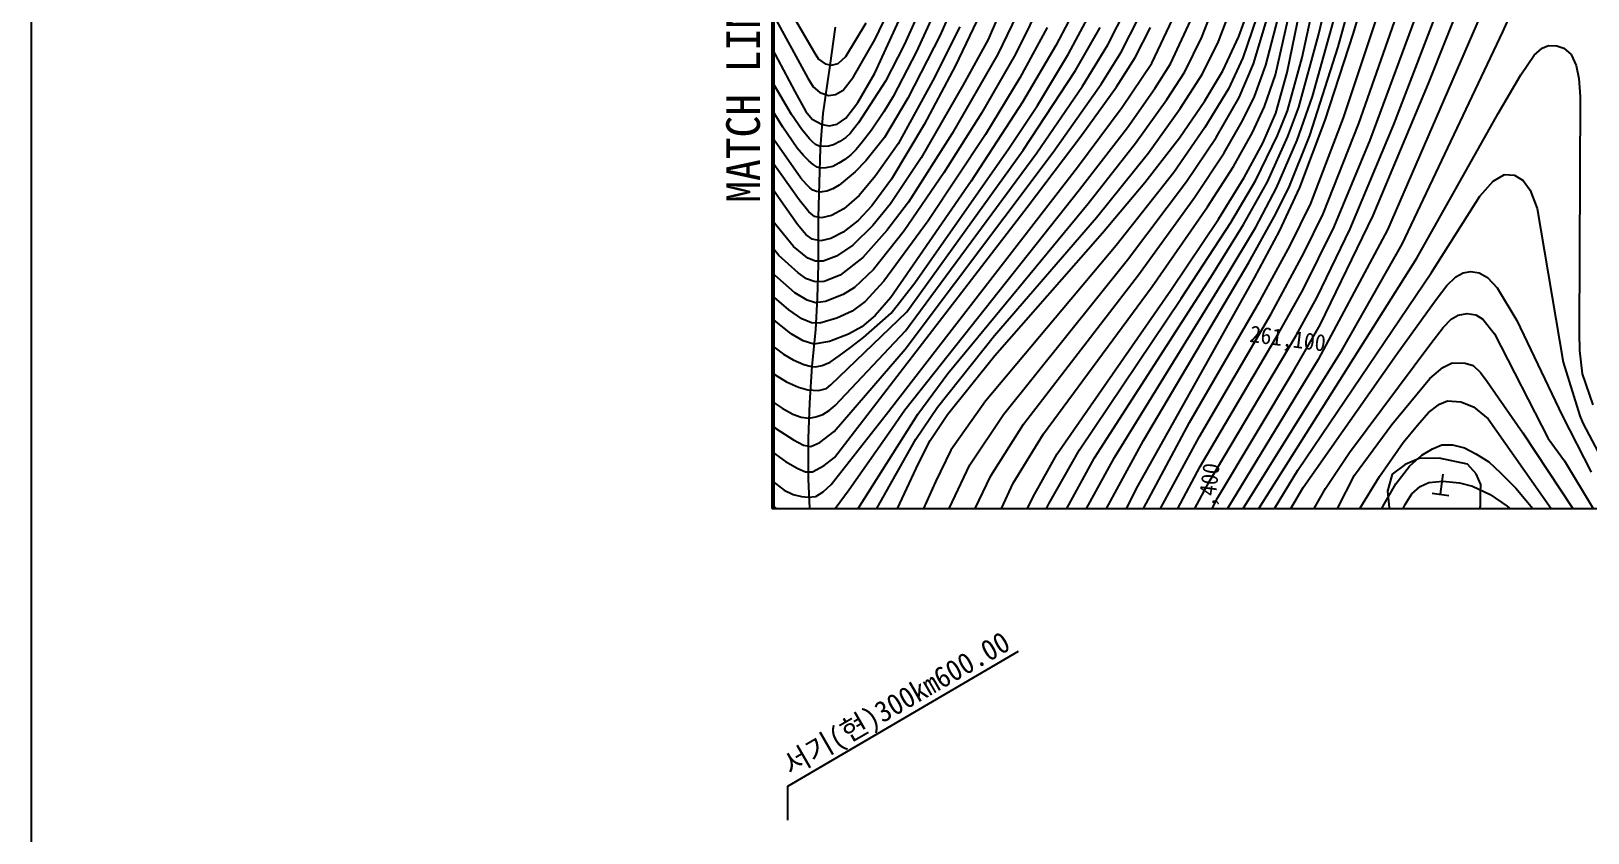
# Model space of a CAD drawing. Header units: millimetres. Extents: x 1510 to 2306, y 1103 to 1807.
# Drawn here: x 1509.9 to 1694.7, y 1363.4 to 1458.6 of the extents above; entities that cross this region are included whole.
import ezdxf
from ezdxf.enums import TextEntityAlignment as Align
from ezdxf.xclip import XClip

# ---------------------------------------------------------------- set-up
doc = ezdxf.new("R2010")
doc.units = ezdxf.units.MM
doc.header["$LTSCALE"] = 10
doc.header["$MEASUREMENT"] = 0
doc.header["$XCLIPFRAME"] = 2
doc.linetypes.add('A-CENTR01', pattern=[2, 1.25, -0.25, 0.25, -0.25])
for name, color, linetype in [('TN-MACL', 6, 'A-CENTR01'), ('TZ-BASE', 253, 'Continuous'), ('TZ-LEAL', 1, 'Continuous'), ('TZ-LEAT', 3, 'Continuous')]:
    doc.layers.add(name, color=color, linetype=linetype)
doc.layers.add('TX-PAPR', color=2, linetype='Continuous', plot=False)
doc.styles.add('HANA', font='GulimChe.ttf')
doc.styles.get("Standard").update_dxf_attribs({"font": 'GulimChe.ttf'})

# ---------------------------------------------------------------- blocks, each defined once
blk = doc.blocks.new('JD-DHDH6EF4KJ')
at = {"layer": 'TZ-BASE'}
for p, q in [((61.12, -23.22, 200), (65.57, -1.71, 200)), ((90.79, -0.95, 211), (73.05, -41.9, 211)), ((62.9, -21.43, 201), (66.97, -2.72, 201)), ((64.85, -18.77, 202), (68.06, -5.07, 202)), ((21.47, -6.9, 176), (15.67, -19.95, 176)), ((25.37, -6.16, 178), (19.93, -18.78, 178)), ((86.73, -18.39, 212), (91.96, -6.58, 212)), ((12.18, -23.29, 175), (18.99, -8.35, 175)), ((30.36, -8.22, 181), (25.62, -19.31, 181)), ((59.73, -23.51, 199), (63.32, -7.6, 199)), ((67.17, -20.17, 204), (70.32, -8.71, 204)), ((12.21, -19.25, 174), (16.13, -11.07, 174)), ((21.54, -10.97, 177), (17.14, -20.71, 177)), ((69.01, -18.56, 205), (71.51, -10.03, 205)), ((77.89, -24.52, 210), (83.3, -10.89, 210)), ((0.24, -12.68, 173), (4.96, -20.81, 173)), ((69.64, -29.29, 207), (75.53, -12.4, 207)), ((73.8, -29.41, 209), (80.47, -12, 209)), ((32.34, -14, 183), (28.89, -21.03, 183)), ((37.06, -13.53, 185), (33.67, -20, 185)), ((50.99, -19.03, 193), (52.93, -14, 193)), ((52.97, -19.52, 194), (54.83, -14.67, 194)), ((55.37, -18.96, 195), (57.25, -13.74, 195)), ((57.13, -22.2, 197), (59.61, -13.93, 197)), ((58.6, -22.33, 198), (60.89, -13.56, 198)), ((67.82, -28.6, 206), (72.57, -14.33, 206)), ((70.96, -31.25, 208), (77.19, -14.41, 208)), ((0, -16.15, 174), (4.23, -23.91, 174)), ((24.72, -16.17, 180), (21.7, -22.47, 180)), ((29.59, -15.24, 182), (26.79, -21.03, 182)), ((35.17, -20.99, 186), (38.02, -15.71, 186)), ((39.85, -19.94, 188), (42.01, -15.66, 188)), ((58.09, -14.98, 196), (55.88, -21.48, 196)), ((64.13, -26.08, 203), (66.83, -16.42, 203)), ((6.87, -22.37, 130.61), (7.51, -17.84, 130.61)), ((8.73, -21.3, 173), (11.16, -17.32, 173)), ((22.26, -17.78, 179), (19.06, -24.18, 179)), ((32.65, -17.89, 184), (29.39, -23.87, 184)), ((36, -22.98, 187), (38.93, -17.88, 187)), ((41.42, -20.8, 189), (43.5, -16.7, 189)), ((43.07, -21.45, 190), (44.89, -17.87, 190)), ((45.05, -22.13, 191), (47.52, -16.94, 191)), ((47.26, -22.19, 192), (49.68, -16.99, 192)), ((74.78, -43.59, 212), (86.73, -18.39, 212)), ((9.64, -23.75, 174), (12.21, -19.25, 174)), ((15.67, -19.95, 176), (13.45, -24.26, 176)), ((19.93, -18.78, 178), (16.1, -26.27, 178)), ((25.62, -19.31, 181), (22.67, -24.7, 181)), ((33.67, -20, 185), (29.71, -26.75, 185)), ((36.83, -24.83, 188), (39.85, -19.94, 188)), ((48.96, -23.12, 193), (50.99, -19.03, 193)), ((51.06, -23.37, 194), (52.97, -19.52, 194)), ((53.47, -23.01, 195), (55.37, -18.96, 195)), ((62.52, -27.33, 202), (64.85, -18.77, 202)), ((63.82, -30.69, 204), (67.17, -20.17, 204)), ((65.63, -28.88, 205), (69.01, -18.56, 205)), ((90.43, -21.15, 213), (91.38, -20.32, 213)), ((91.38, -20.32, 213), (92.16, -20, 213)), ((92.16, -20, 213), (93.12, -20.05, 213)), ((93.12, -20.05, 213), (93.95, -20.32, 213)), ((93.95, -20.32, 213), (94.82, -21.08, 213)), ((0, -20.41, 175), (2.67, -25.47, 175)), ((4.96, -20.81, 173), (5.49, -21.65, 173)), ((5.49, -21.65, 173), (6.27, -22.18, 173)), ((6.27, -22.18, 173), (7.03, -22.35, 173)), ((7.03, -22.35, 173), (7.81, -22.16, 173)), ((7.81, -22.16, 173), (8.73, -21.3, 173)), ((17.14, -20.71, 177), (14.35, -26.07, 177)), ((26.79, -21.03, 182), (21.36, -30.45, 182)), ((28.89, -21.03, 183), (24.83, -28.05, 183)), ((31.48, -27.13, 186), (35.17, -20.99, 186)), ((39.04, -24.62, 189), (41.42, -20.8, 189)), ((40.87, -24.92, 190), (43.07, -21.45, 190)), ((41.55, -27.35, 191), (45.05, -22.13, 191)), ((55.88, -21.48, 196), (54.14, -25.16, 196)), ((61.16, -27.78, 201), (62.9, -21.43, 201)), ((88.86, -23.48, 213), (90.43, -21.15, 213)), ((94.82, -21.08, 213), (95.45, -22.39, 213)), ((4.23, -23.91, 174), (4.85, -24.94, 174)), ((6.04, -28.09, 130.61), (6.87, -22.37, 130.61)), ((8.4, -25.32, 174), (9.64, -23.75, 174)), ((10.15, -26.79, 175), (12.18, -23.29, 175)), ((21.7, -22.47, 180), (18.02, -29.4, 180)), ((29.39, -23.87, 184), (25.31, -30.57, 184)), ((29.78, -32.45, 187), (36, -22.98, 187)), ((45.42, -25.1, 192), (47.26, -22.19, 192)), ((46.84, -26.44, 193), (48.96, -23.12, 193)), ((48.44, -27.51, 194), (51.06, -23.37, 194)), ((51.34, -26.57, 195), (53.47, -23.01, 195)), ((55.41, -26.19, 197), (57.13, -22.2, 197)), ((57.23, -26.06, 198), (58.6, -22.33, 198)), ((58.43, -27.26, 199), (59.73, -23.51, 199)), ((59.78, -28.05, 200), (61.12, -23.22, 200)), ((86.16, -28.08, 213), (88.86, -23.48, 213)), ((95.45, -22.39, 213), (95.74, -23.94, 213)), ((95.74, -23.94, 213), (95.9, -26.05, 213)), ((2.27, -28.19, 176), (0, -24.27, 176)), ((2.67, -25.47, 175), (3.98, -27.87, 175)), ((4.85, -24.94, 174), (5.65, -25.59, 174)), ((5.65, -25.59, 174), (6.67, -25.94, 174)), ((6.67, -25.94, 174), (7.5, -25.85, 174)), ((7.5, -25.85, 174), (8.4, -25.32, 174)), ((13.45, -24.26, 176), (10.24, -29.21, 176)), ((19.06, -24.18, 179), (14.94, -31.69, 179)), ((22.67, -24.7, 181), (17.68, -33.34, 181)), ((31.41, -32.75, 188), (36.83, -24.83, 188)), ((33.35, -32.68, 189), (39.04, -24.62, 189)), ((36.78, -30.6, 190), (40.87, -24.92, 190)), ((42.17, -29.74, 192), (45.42, -25.1, 192)), ((54.14, -25.16, 196), (51.35, -29.77, 196)), ((71.32, -40.2, 210), (77.89, -24.52, 210)), ((1.27, -29.71, 177), (0, -27.66, 177)), ((8.72, -28.64, 175), (10.15, -26.79, 175)), ((14.35, -26.07, 177), (13.24, -27.88, 177)), ((16.1, -26.27, 178), (13.33, -30.95, 178)), ((29.71, -26.75, 185), (23.6, -36.11, 185)), ((28.1, -32.23, 186), (31.48, -27.13, 186)), ((36.22, -34.46, 191), (41.55, -27.35, 191)), ((43.13, -31.62, 193), (46.84, -26.44, 193)), ((44.66, -32.75, 194), (48.44, -27.51, 194)), ((48.33, -30.96, 195), (51.34, -26.57, 195)), ((52.68, -30.94, 197), (55.41, -26.19, 197)), ((55.86, -28.88, 198), (57.23, -26.06, 198)), ((56.99, -30.35, 199), (58.43, -27.26, 199)), ((61.22, -30.83, 202), (62.52, -27.33, 202)), ((62.32, -31.27, 203), (64.13, -26.08, 203)), ((95.9, -26.05, 213), (95.78, -54.12, 213)), ((3.52, -30, 176), (2.27, -28.19, 176)), ((3.98, -27.87, 175), (4.75, -28.77, 175)), ((4.75, -28.77, 175), (5.93, -29.4, 175)), ((5.73, -32.19, 130.61), (6.04, -28.09, 130.61)), ((5.93, -29.4, 175), (6.77, -29.54, 175)), ((6.77, -29.54, 175), (7.7, -29.34, 175)), ((7.7, -29.34, 175), (8.72, -28.64, 175)), ((10.24, -29.21, 176), (9.63, -29.95, 176)), ((13.24, -27.88, 177), (11.78, -30.07, 177)), ((18.02, -29.4, 180), (14.17, -35.9, 180)), ((24.83, -28.05, 183), (20.38, -35.14, 183)), ((53.63, -32.76, 198), (55.86, -28.88, 198)), ((58.22, -31.61, 200), (59.78, -28.05, 200)), ((59.98, -30.69, 201), (61.16, -27.78, 201)), ((62.64, -36.88, 205), (65.63, -28.88, 205)), ((63.93, -38.76, 206), (67.82, -28.6, 206)), ((65.39, -39.99, 207), (69.64, -29.29, 207)), ((68.61, -41.79, 209), (73.8, -29.41, 209)), ((76.51, -45.28, 213), (86.16, -28.08, 213)), ((3.38, -35.76, 178), (0, -30.89, 178)), ((2.96, -32.19, 177), (1.27, -29.71, 177)), ((4.4, -31.11, 176), (3.52, -30, 176)), ((4.77, -31.46, 176), (4.4, -31.11, 176)), ((8.72, -30.94, 176), (8.03, -31.42, 176)), ((9.23, -30.47, 176), (8.72, -30.94, 176)), ((9.63, -29.95, 176), (9.23, -30.47, 176)), ((11.78, -30.07, 177), (10.67, -31.49, 177)), ((13.33, -30.95, 178), (11.1, -33.71, 178)), ((21.36, -30.45, 182), (16.16, -38.62, 182)), ((25.31, -30.57, 184), (18.5, -40.82, 184)), ((30.25, -39.21, 190), (36.78, -30.6, 190)), ((36.48, -37.12, 192), (42.17, -29.74, 192)), ((44.23, -36.29, 195), (48.33, -30.96, 195)), ((51.35, -29.77, 196), (47.66, -35.08, 196)), ((49.18, -36.18, 197), (52.68, -30.94, 197)), ((54.74, -34.37, 199), (56.99, -30.35, 199)), ((57.4, -36, 201), (59.98, -30.69, 201)), ((58.78, -36.2, 202), (61.22, -30.83, 202)), ((59.87, -36.92, 203), (62.32, -31.27, 203)), ((61.31, -36.92, 204), (63.82, -30.69, 204)), ((66.69, -41.55, 208), (70.96, -31.25, 208)), ((3.72, -33.07, 177), (2.96, -32.19, 177)), ((4.36, -33.72, 177), (3.72, -33.07, 177)), ((5.15, -31.78, 176), (4.77, -31.46, 176)), ((5.55, -31.95, 176), (5.15, -31.78, 176)), ((6.11, -32.02, 176), (5.55, -31.95, 176)), ((5.6, -36.32, 130.61), (5.73, -32.19, 130.61)), ((6.69, -31.97, 176), (6.11, -32.02, 176)), ((7.26, -31.81, 176), (6.69, -31.97, 176)), ((8.03, -31.42, 176), (7.26, -31.81, 176)), ((9.33, -33.01, 177), (8.63, -33.55, 177)), ((9.95, -32.36, 177), (9.33, -33.01, 177)), ((10.67, -31.49, 177), (9.95, -32.36, 177)), ((14.94, -31.69, 179), (12.25, -35.5, 179)), ((15.77, -56.06, 189), (33.35, -32.68, 189)), ((15.8, -53.89, 188), (31.41, -32.75, 188)), ((15.98, -51.63, 187), (29.78, -32.45, 187)), ((16.92, -48.19, 186), (28.1, -32.23, 186)), ((37.5, -38.77, 193), (43.13, -31.62, 193)), ((38.49, -40.43, 194), (44.66, -32.75, 194)), ((50.14, -38.07, 198), (53.63, -32.76, 198)), ((56.02, -35.7, 200), (58.22, -31.61, 200)), ((3.18, -38.35, 179), (0, -33.82, 179)), ((4.85, -34.14, 177), (4.36, -33.72, 177)), ((5.32, -34.45, 177), (4.85, -34.14, 177)), ((5.78, -34.6, 177), (5.32, -34.45, 177)), ((6.36, -34.55, 177), (5.78, -34.6, 177)), ((7.17, -34.38, 177), (6.36, -34.55, 177)), ((7.91, -34, 177), (7.17, -34.38, 177)), ((8.63, -33.55, 177), (7.91, -34, 177)), ((9.85, -35.03, 178), (8.67, -36.02, 178)), ((11.1, -33.71, 178), (9.85, -35.03, 178)), ((13.52, -63.82, 191), (36.22, -34.46, 191)), ((17.68, -33.34, 181), (14.05, -38.83, 181)), ((47.66, -35.08, 196), (40.83, -43.78, 196)), ((51.66, -39.19, 199), (54.74, -34.37, 199)), ((4.06, -36.51, 178), (3.38, -35.76, 178)), ((4.46, -36.92, 178), (4.06, -36.51, 178)), ((4.82, -37.21, 178), (4.46, -36.92, 178)), ((5.5, -40.41, 130.61), (5.6, -36.32, 130.61)), ((7.96, -36.59, 178), (7.19, -37.03, 178)), ((8.67, -36.02, 178), (7.96, -36.59, 178)), ((12.25, -35.5, 179), (10.3, -37.83, 179)), ((14.17, -35.9, 180), (11.83, -39.05, 180)), ((23.6, -36.11, 185), (14.06, -49.95, 185)), ((20.38, -35.14, 183), (15.65, -42.04, 183)), ((39.21, -42.26, 195), (44.23, -36.29, 195)), ((42.17, -45.46, 197), (49.18, -36.18, 197)), ((52.96, -40.62, 200), (56.02, -35.7, 200)), ((54.42, -41.05, 201), (57.4, -36, 201)), ((55.94, -41.28, 202), (58.78, -36.2, 202)), ((57.39, -41.57, 203), (59.87, -36.92, 203)), ((59.6, -40.35, 204), (61.31, -36.92, 204)), ((60.23, -42.07, 205), (62.64, -36.88, 205)), ((83.99, -37.91, 214), (85.56, -36.11, 214)), ((85.56, -36.11, 214), (86.93, -35.32, 214)), ((86.93, -35.32, 214), (88.11, -35.4, 214)), ((88.11, -35.4, 214), (89.14, -36.05, 214)), ((89.14, -36.05, 214), (89.96, -37.2, 214)), ((0.75, -38.08, 180), (0, -36.97, 180)), ((2.99, -41.28, 180), (0.75, -38.08, 180)), ((4.33, -39.76, 179), (3.18, -38.35, 179)), ((5.25, -37.35, 178), (4.82, -37.21, 178)), ((5.75, -37.42, 178), (5.25, -37.35, 178)), ((5.93, -37.41, 178), (5.75, -37.42, 178)), ((6.49, -37.3, 178), (5.93, -37.41, 178)), ((7.19, -37.03, 178), (6.49, -37.3, 178)), ((10.3, -37.83, 179), (8.48, -39.41, 179)), ((16.16, -38.62, 182), (13.61, -41.98, 182)), ((15.72, -63.3, 192), (36.48, -37.12, 192)), ((20.84, -58.98, 193), (37.5, -38.77, 193)), ((43.47, -47.24, 198), (50.14, -38.07, 198)), ((61.47, -43.78, 206), (63.93, -38.76, 206)), ((78.24, -46.98, 214), (83.99, -37.91, 214)), ((89.96, -37.2, 214), (90.79, -39.38, 214)), ((5.02, -40.32, 179), (4.33, -39.76, 179)), ((5.86, -40.47, 179), (5.02, -40.32, 179)), ((5.48, -46.06, 130.61), (5.5, -40.41, 130.61)), ((7.02, -40.22, 179), (5.86, -40.47, 179)), ((8.48, -39.41, 179), (7.02, -40.22, 179)), ((7.39, -68.96, 190), (30.25, -39.21, 190)), ((11.83, -39.05, 180), (10.19, -40.79, 180)), ((14.05, -38.83, 181), (11.92, -41.4, 181)), ((26.4, -54.45, 194), (38.49, -40.43, 194)), ((45.08, -48.62, 199), (51.66, -39.19, 199)), ((47.3, -49.08, 200), (52.96, -40.62, 200)), ((56.57, -45.8, 204), (59.6, -40.35, 204)), ((63.14, -44.6, 207), (65.39, -39.99, 207)), ((65.06, -53.18, 210), (71.32, -40.2, 210)), ((90.79, -39.38, 214), (93.87, -57.61, 214)), ((0.08, -40.88, 181), (0, -40.77, 181)), ((2.51, -43.9, 181), (0.08, -40.88, 181)), ((4, -42.46, 180), (2.99, -41.28, 180)), ((4.72, -43.01, 180), (4, -42.46, 180)), ((8.4, -42.2, 180), (6.94, -42.94, 180)), ((10.19, -40.79, 180), (8.4, -42.2, 180)), ((11.92, -41.4, 181), (9.56, -43.72, 181)), ((13.61, -41.98, 182), (10.76, -45.18, 182)), ((15.65, -42.04, 183), (12.01, -46.6, 183)), ((18.5, -40.82, 184), (13.25, -48.02, 184)), ((26.41, -56.85, 195), (39.21, -42.26, 195)), ((48.56, -50.05, 201), (54.42, -41.05, 201)), ((52.05, -47.52, 202), (55.94, -41.28, 202)), ((53.99, -47.25, 203), (57.39, -41.57, 203)), ((57.23, -47.59, 205), (60.23, -42.07, 205)), ((63.02, -48.98, 208), (66.69, -41.55, 208)), ((64.7, -49.89, 209), (68.61, -41.79, 209)), ((73.05, -41.9, 211), (64.81, -57.31, 211)), ((0.78, -44.95, 182), (0, -43.97, 182)), ((4.23, -45.29, 181), (2.51, -43.9, 181)), ((5.75, -43.2, 180), (4.72, -43.01, 180)), ((6.94, -42.94, 180), (5.75, -43.2, 180)), ((9.56, -43.72, 181), (7.64, -45.04, 181)), ((40.83, -43.78, 196), (25.32, -62.26, 196)), ((57.92, -50.3, 206), (61.47, -43.78, 206)), ((67.66, -56.14, 212), (74.78, -43.59, 212)), ((3.06, -47, 182), (0.78, -44.95, 182)), ((5.13, -45.64, 181), (4.23, -45.29, 181)), ((6.04, -45.63, 181), (5.13, -45.64, 181)), ((5.35, -49.99, 130.61), (5.48, -46.06, 130.61)), ((7.64, -45.04, 181), (6.04, -45.63, 181)), ((10.76, -45.18, 182), (8.05, -47.29, 182)), ((27.44, -63.82, 197), (42.17, -45.46, 197)), ((44.07, -66.94, 204), (56.57, -45.8, 204)), ((56.66, -76.77, 213), (76.51, -45.28, 213)), ((59.23, -51.88, 207), (63.14, -44.6, 207)), ((2.69, -49.37, 183), (0, -47.03, 183)), ((4.06, -47.74, 182), (3.06, -47, 182)), ((5.11, -48.09, 182), (4.06, -47.74, 182)), ((6.15, -48.04, 182), (5.11, -48.09, 182)), ((8.05, -47.29, 182), (6.15, -48.04, 182)), ((12.01, -46.6, 183), (9.78, -48.74, 183)), ((13.25, -48.02, 184), (11.02, -50.4, 184)), ((29.83, -64.98, 198), (43.47, -47.24, 198)), ((38.26, -69, 202), (52.05, -47.52, 202)), ((40.64, -68.94, 203), (53.99, -47.25, 203)), ((43.41, -72.34, 205), (57.23, -47.59, 205)), ((62.38, -70.45, 214), (78.24, -46.98, 214)), ((80.09, -48.52, 215), (81.16, -47.5, 215)), ((81.16, -47.5, 215), (82.01, -47, 215)), ((82.01, -47, 215), (82.92, -46.84, 215)), ((82.92, -46.84, 215), (83.91, -47.01, 215)), ((83.91, -47.01, 215), (84.92, -47.58, 215)), ((84.92, -47.58, 215), (86.05, -48.79, 215)), ((1.95, -51.42, 184), (0, -49.7, 184)), ((4.13, -50.27, 183), (2.69, -49.37, 183)), ((8.43, -49.59, 183), (6.3, -50.43, 183)), ((9.78, -48.74, 183), (8.43, -49.59, 183)), ((14.13, -51.81, 186), (16.92, -48.19, 186)), ((32.2, -66.12, 199), (45.08, -48.62, 199)), ((33.82, -68.51, 200), (47.3, -49.08, 200)), ((60.11, -54.2, 208), (63.02, -48.98, 208)), ((62.18, -54.46, 209), (64.7, -49.89, 209)), ((78.83, -50.18, 215), (80.09, -48.52, 215)), ((86.05, -48.79, 215), (88.4, -52.68, 215)), ((3.5, -52.48, 184), (1.95, -51.42, 184)), ((5.12, -50.56, 183), (4.13, -50.27, 183)), ((6.3, -50.43, 183), (5.12, -50.56, 183)), ((5.17, -53.8, 130.61), (5.35, -49.99, 130.61)), ((6.97, -60.32, 187), (15.98, -51.63, 187)), ((9.49, -51.55, 184), (7.66, -52.41, 184)), ((11.02, -50.4, 184), (9.49, -51.55, 184)), ((14.06, -49.95, 185), (12.23, -52.09, 185)), ((36.47, -68.04, 201), (48.56, -50.05, 201)), ((49.54, -64.77, 206), (57.92, -50.3, 206)), ((74.1, -56.73, 215), (78.83, -50.18, 215)), ((0.41, -52.81, 185), (0, -52.43, 185)), ((2.25, -54.25, 185), (0.41, -52.81, 185)), ((4.64, -52.94, 184), (3.5, -52.48, 184)), ((5.65, -53.01, 184), (4.64, -52.94, 184)), ((7.66, -52.41, 184), (5.65, -53.01, 184)), ((10.62, -53.42, 185), (9.06, -54.3, 185)), ((12.23, -52.09, 185), (10.62, -53.42, 185)), ((10.82, -54.69, 186), (14.13, -51.81, 186)), ((50.72, -66.45, 207), (59.23, -51.88, 207)), ((61.88, -58.71, 210), (65.06, -53.18, 210)), ((78.16, -55.42, 216), (79.63, -53.49, 216)), ((79.63, -53.49, 216), (80.59, -52.5, 216)), ((80.59, -52.5, 216), (81.41, -52.03, 216)), ((81.41, -52.03, 216), (82.51, -51.84, 216)), ((82.51, -51.84, 216), (83.51, -52.02, 216)), ((83.51, -52.02, 216), (84.34, -52.53, 216)), ((84.34, -52.53, 216), (85.73, -54.25, 216)), ((88.4, -52.68, 215), (93.78, -63.96, 215)), ((3.68, -55.07, 185), (2.25, -54.25, 185)), ((4.95, -55.47, 185), (3.68, -55.07, 185)), ((4.75, -58.09, 130.61), (5.17, -53.8, 130.61)), ((6.79, -55.17, 185), (4.95, -55.47, 185)), ((9.06, -54.3, 185), (6.79, -55.17, 185)), ((7.48, -62.77, 188), (15.8, -53.89, 188)), ((9.27, -55.89, 186), (10.82, -54.69, 186)), ((19.62, -62.97, 194), (26.4, -54.45, 194)), ((50.81, -70.03, 208), (60.11, -54.2, 208)), ((51.87, -71.83, 209), (62.18, -54.46, 209)), ((68.51, -68.35, 216), (78.16, -55.42, 216)), ((85.73, -54.25, 216), (92.12, -66.67, 216)), ((95.78, -54.12, 213), (95.83, -56.22, 213)), ((0, -55.61, 186), (0.38, -55.94, 186)), ((0.38, -55.94, 186), (1.32, -56.68, 186)), ((1.32, -56.68, 186), (2.5, -57.36, 186)), ((6.87, -57.64, 186), (7.95, -56.87, 186)), ((7.36, -65.84, 189), (15.77, -56.06, 189)), ((7.95, -56.87, 186), (9.27, -55.89, 186)), ((20.8, -63.85, 195), (26.41, -56.85, 195)), ((55.02, -76.42, 212), (67.66, -56.14, 212)), ((63.03, -72.5, 215), (74.1, -56.73, 215)), ((95.83, -56.22, 213), (96.16, -59, 213)), ((0, -58.84, 187), (0.34, -59.14, 187)), ((2.5, -57.36, 186), (3.75, -57.89, 186)), ((3.75, -57.89, 186), (4.5, -58.11, 186)), ((4.47, -62.44, 130.61), (4.75, -58.09, 130.61)), ((4.5, -58.11, 186), (5.15, -58.16, 186)), ((5.15, -58.16, 186), (5.91, -58.01, 186)), ((5.91, -58.01, 186), (6.87, -57.64, 186)), ((17.27, -63.81, 193), (20.84, -58.98, 193)), ((52.91, -73.68, 210), (61.88, -58.71, 210)), ((64.81, -57.31, 211), (53.54, -75.8, 211)), ((78.06, -59.58, 217), (79.6, -58.25, 217)), ((79.6, -58.25, 217), (80.73, -57.71, 217)), ((80.73, -57.71, 217), (82.25, -57.75, 217)), ((82.25, -57.75, 217), (83.2, -58.03, 217)), ((83.2, -58.03, 217), (84.09, -58.83, 217)), ((84.09, -58.83, 217), (84.86, -59.92, 217)), ((93.87, -57.61, 214), (95.87, -64, 214)), ((96.16, -59, 213), (97.4, -62.7, 213)), ((0.34, -59.14, 187), (1.67, -59.97, 187)), ((1.67, -59.97, 187), (3.11, -60.61, 187)), ((3.11, -60.61, 187), (4.23, -60.91, 187)), ((4.23, -60.91, 187), (5.49, -60.99, 187)), ((5.49, -60.99, 187), (6.43, -60.74, 187)), ((6.43, -60.74, 187), (6.97, -60.32, 187)), ((73.55, -65.01, 217), (78.06, -59.58, 217)), ((84.86, -59.92, 217), (86.21, -61.84, 217)), ((0, -62.31, 188), (1.19, -63.07, 188)), ((4.32, -66.67, 130.61), (4.47, -62.44, 130.61)), ((6.75, -63.37, 188), (7.48, -62.77, 188)), ((25.32, -62.26, 196), (21.21, -68.08, 196)), ((77.92, -63.59, 218), (79.19, -62.61, 218)), ((79.19, -62.61, 218), (80.16, -62.2, 218)), ((80.16, -62.2, 218), (81.74, -62.33, 218)), ((81.74, -62.33, 218), (83.26, -62.91, 218)), ((86.21, -61.84, 217), (89.1, -66.02, 217)), ((1.19, -63.07, 188), (2.46, -63.81, 188)), ((2.46, -63.81, 188), (3.44, -64.14, 188)), ((3.44, -64.14, 188), (4.37, -64.26, 188)), ((4.37, -64.26, 188), (5.17, -64.12, 188)), ((5.17, -64.12, 188), (5.99, -63.85, 188)), ((5.99, -63.85, 188), (6.75, -63.37, 188)), ((6.74, -80.51, 193), (17.27, -63.81, 193)), ((7.01, -72.14, 191), (13.52, -63.82, 191)), ((13.87, -65.98, 192), (15.72, -63.3, 192)), ((17.05, -66.75, 194), (19.62, -62.97, 194)), ((18.73, -66.92, 195), (20.8, -63.85, 195)), ((23.45, -69.83, 197), (27.44, -63.82, 197)), ((76.59, -65.09, 218), (77.92, -63.59, 218)), ((83.26, -62.91, 218), (84.98, -64.34, 218)), ((84.98, -64.34, 218), (96.6, -80.9, 218)), ((93.78, -63.96, 215), (97.23, -70.69, 215)), ((95.87, -64, 214), (96.22, -64.87, 214)), ((0, -65.15, 189), (0.43, -65.49, 189)), ((0.43, -65.49, 189), (2.51, -66.86, 189)), ((5.66, -67.18, 189), (7.36, -65.84, 189)), ((9.13, -72.73, 192), (13.87, -65.98, 192)), ((25.93, -71.11, 198), (29.83, -64.98, 198)), ((28.6, -72.01, 199), (32.2, -66.12, 199)), ((41.12, -80.5, 206), (49.54, -64.77, 206)), ((43.47, -79.83, 207), (50.72, -66.45, 207)), ((69.12, -71.06, 217), (73.55, -65.01, 217)), ((74.88, -67.16, 218), (76.59, -65.09, 218)), ((89.1, -66.02, 217), (97.93, -79.41, 217)), ((96.22, -64.87, 214), (101.05, -74.06, 214)), ((0, -68.28, 190), (1.57, -69.41, 190)), ((2.51, -66.86, 189), (3.72, -67.48, 189)), ((3.72, -67.48, 189), (4.56, -67.65, 189)), ((4.29, -71.48, 130.61), (4.32, -66.67, 130.61)), ((4.56, -67.65, 189), (5.66, -67.18, 189)), ((12.45, -74.93, 194), (17.05, -66.75, 194)), ((17.36, -69.66, 195), (18.73, -66.92, 195)), ((21.21, -68.08, 196), (19.39, -71.85, 196)), ((32.83, -74.44, 201), (36.47, -68.04, 201)), ((37.88, -78.3, 204), (44.07, -66.94, 204)), ((65.67, -72.63, 216), (68.51, -68.35, 216)), ((72.07, -71.21, 218), (74.88, -67.16, 218)), ((77.12, -68.66, 219), (78.36, -67.91, 219)), ((78.36, -67.91, 219), (79.48, -67.44, 219)), ((79.48, -67.44, 219), (80.77, -67.46, 219)), ((80.77, -67.46, 219), (82.18, -67.79, 219)), ((82.18, -67.79, 219), (83.53, -68.5, 219)), ((92.12, -66.67, 216), (94.05, -69.34, 216)), ((1.57, -69.41, 190), (3.02, -70.26, 190)), ((4.77, -70.63, 190), (6.18, -69.89, 190)), ((6.18, -69.89, 190), (7.39, -68.96, 190)), ((14.19, -76.48, 195), (17.36, -69.66, 195)), ((21.35, -74.26, 197), (23.45, -69.83, 197)), ((30.97, -73.6, 200), (33.82, -68.51, 200)), ((34.16, -76.44, 202), (38.26, -69, 202)), ((36.3, -76.8, 203), (40.64, -68.94, 203)), ((44.99, -80.82, 208), (50.81, -70.03, 208)), ((75.15, -69.77, 218.9), (73.6, -70.94, 218.9)), ((74.02, -72.07, 219), (75.65, -69.99, 219)), ((76.81, -69.07, 218.9), (75.15, -69.77, 218.9)), ((75.65, -69.99, 219), (77.12, -68.66, 219)), ((79.18, -69.04, 218.9), (76.81, -69.07, 218.9)), ((82.53, -69.74, 218.9), (79.18, -69.04, 218.9)), ((83.57, -70.9, 218.9), (82.53, -69.74, 218.9)), ((83.53, -68.5, 219), (85.08, -69.46, 219)), ((85.08, -69.46, 219), (86.44, -70.77, 219)), ((94.05, -69.34, 216), (111.03, -97.77, 216)), ((0, -71.71, 191), (0.38, -72.04, 191)), ((0.38, -72.04, 191), (1.41, -72.81, 191)), ((3.02, -70.26, 190), (3.95, -70.63, 190)), ((3.95, -70.63, 190), (4.77, -70.63, 190)), ((4.47, -75.42, 130.61), (4.29, -71.48, 130.61)), ((19.39, -71.85, 196), (11.39, -89.24, 196)), ((23.25, -76.81, 198), (25.93, -71.11, 198)), ((25.78, -78, 199), (28.6, -72.01, 199)), ((46.71, -81.39, 209), (51.87, -71.83, 209)), ((57.74, -78.1, 214), (62.38, -70.45, 214)), ((61.97, -85, 217), (69.12, -71.06, 217)), ((69.47, -75.44, 218), (72.07, -71.21, 218)), ((72.64, -74.48, 219), (74.02, -72.07, 219)), ((73.6, -70.94, 218.9), (73.02, -72.94, 218.9)), ((76.93, -72.38, 220), (77.94, -71.92, 220)), ((77.94, -71.92, 220), (79.59, -71.77, 220)), ((79.34, -73.31, 221.13), (79.64, -70.93, 221.13)), ((79.59, -71.77, 220), (81.6, -71.96, 220)), ((81.6, -71.96, 220), (83.14, -72.35, 220)), ((84.12, -72.14, 218.9), (83.57, -70.9, 218.9)), ((86.44, -70.77, 219), (88.26, -72.6, 219)), ((1.41, -72.81, 191), (2.47, -73.32, 191)), ((2.47, -73.32, 191), (3.46, -73.56, 191)), ((3.46, -73.56, 191), (4.25, -73.66, 191)), ((4.25, -73.66, 191), (5.17, -73.56, 191)), ((5.17, -73.56, 191), (6.04, -73.03, 191)), ((6.02, -76.94, 192), (9.13, -72.73, 192)), ((6.04, -73.03, 191), (7.01, -72.14, 191)), ((28.4, -78.99, 200), (30.97, -73.6, 200)), ((36.94, -84.92, 205), (43.41, -72.34, 205)), ((48.27, -82.38, 210), (52.91, -73.68, 210)), ((59.22, -78.89, 215), (63.03, -72.5, 215)), ((61.57, -79.82, 216), (65.67, -72.63, 216)), ((73.02, -72.94, 218.9), (73.24, -74.9, 218.9)), ((75.12, -74.52, 220), (75.94, -73.26, 220)), ((75.94, -73.26, 220), (76.93, -72.38, 220)), ((78.35, -73.18, 221.13), (80.33, -73.44, 221.13)), ((83.14, -72.35, 220), (85.21, -73.34, 220)), ((84.07, -73.2, 218.9), (84.12, -72.14, 218.9)), ((84.07, -74.74, 218.9), (84.07, -73.2, 218.9)), ((85.21, -73.34, 220), (87.23, -74.72, 220)), ((88.26, -72.6, 219), (91.03, -75.85, 219)), ((0, -74.63, 192), (3.69, -77.6, 192)), ((7.61, -84.58, 194), (12.45, -74.93, 194)), ((14.82, -88.56, 197), (21.35, -74.26, 197)), ((30.27, -79.76, 201), (32.83, -74.44, 201)), ((70.74, -78.04, 219), (72.64, -74.48, 219)), ((73.24, -74.9, 218.9), (74.22, -76.9, 218.9)), ((73.94, -76.92, 220), (75.12, -74.52, 220)), ((83.57, -76.45, 218.9), (84.07, -74.74, 218.9)), ((87.23, -74.72, 220), (89.39, -76.64, 220))]:
    blk.add_line(p, q, dxfattribs=at)
at = {"layer": 'TZ-BASE', "style": 'HANA'}
blk.add_text('261,100', height=2, rotation=352.6776, dxfattribs=at).set_placement((56.59, -55.21, 145))
blk.add_text('191,400', height=2, rotation=82.6776, dxfattribs=at).set_placement((53.14, -69.75, 145), align=Align.RIGHT)

msp = doc.modelspace()

# ---------------------------------------------------------------- linework, layer by layer
at = {"layer": 'TN-MACL', "const_width": 0.5, "elevation": 169}
msp.add_lwpolyline([(1597.96, 1551.9), (1597.96, 1401.9)], dxfattribs=at)
at = {"layer": 'TX-PAPR'}
msp.add_lwpolyline([(1509.89, 1103.05), (2305.89, 1103.05), (2305.89, 1619.05), (1509.89, 1619.05)], close=True, dxfattribs=at)
msp.add_lwpolyline([(2297.87, 1551.9), (1597.87, 1551.9), (1597.87, 1401.9), (2297.87, 1401.9), (2297.87, 1551.9)], dxfattribs=at)
at = {"layer": 'TZ-LEAL'}
msp.add_lwpolyline([(1627.07, 1384.9), (1599.68, 1368.87), (1599.68, 1364.87)], dxfattribs=at)

# ---------------------------------------------------------------- block references
at = {"layer": 'TZ-BASE'}
ref = msp.add_blockref('JD-DHDH6EF4KJ', (1597.87, 1476.9), dxfattribs=at)
XClip(ref).set_block_clipping_path([(-0.0000000004, -75), (699.9999999949, 75.0000000039)])

# ---------------------------------------------------------------- texts
at = {"layer": 'TN-MACL'}
msp.add_text('MATCH LINE 서기(현)300㎞600.00', height=4, rotation=90, dxfattribs=at).set_placement((1594.4, 1476.9, 169), align=Align.MIDDLE_CENTER)
at = {"layer": 'TZ-LEAT'}
msp.add_text('서기(현)300km600.00', height=2.5, rotation=30, dxfattribs=at).set_placement((1613.18, 1377.66), align=Align.CENTER)

doc.saveas('drawing.dxf')
